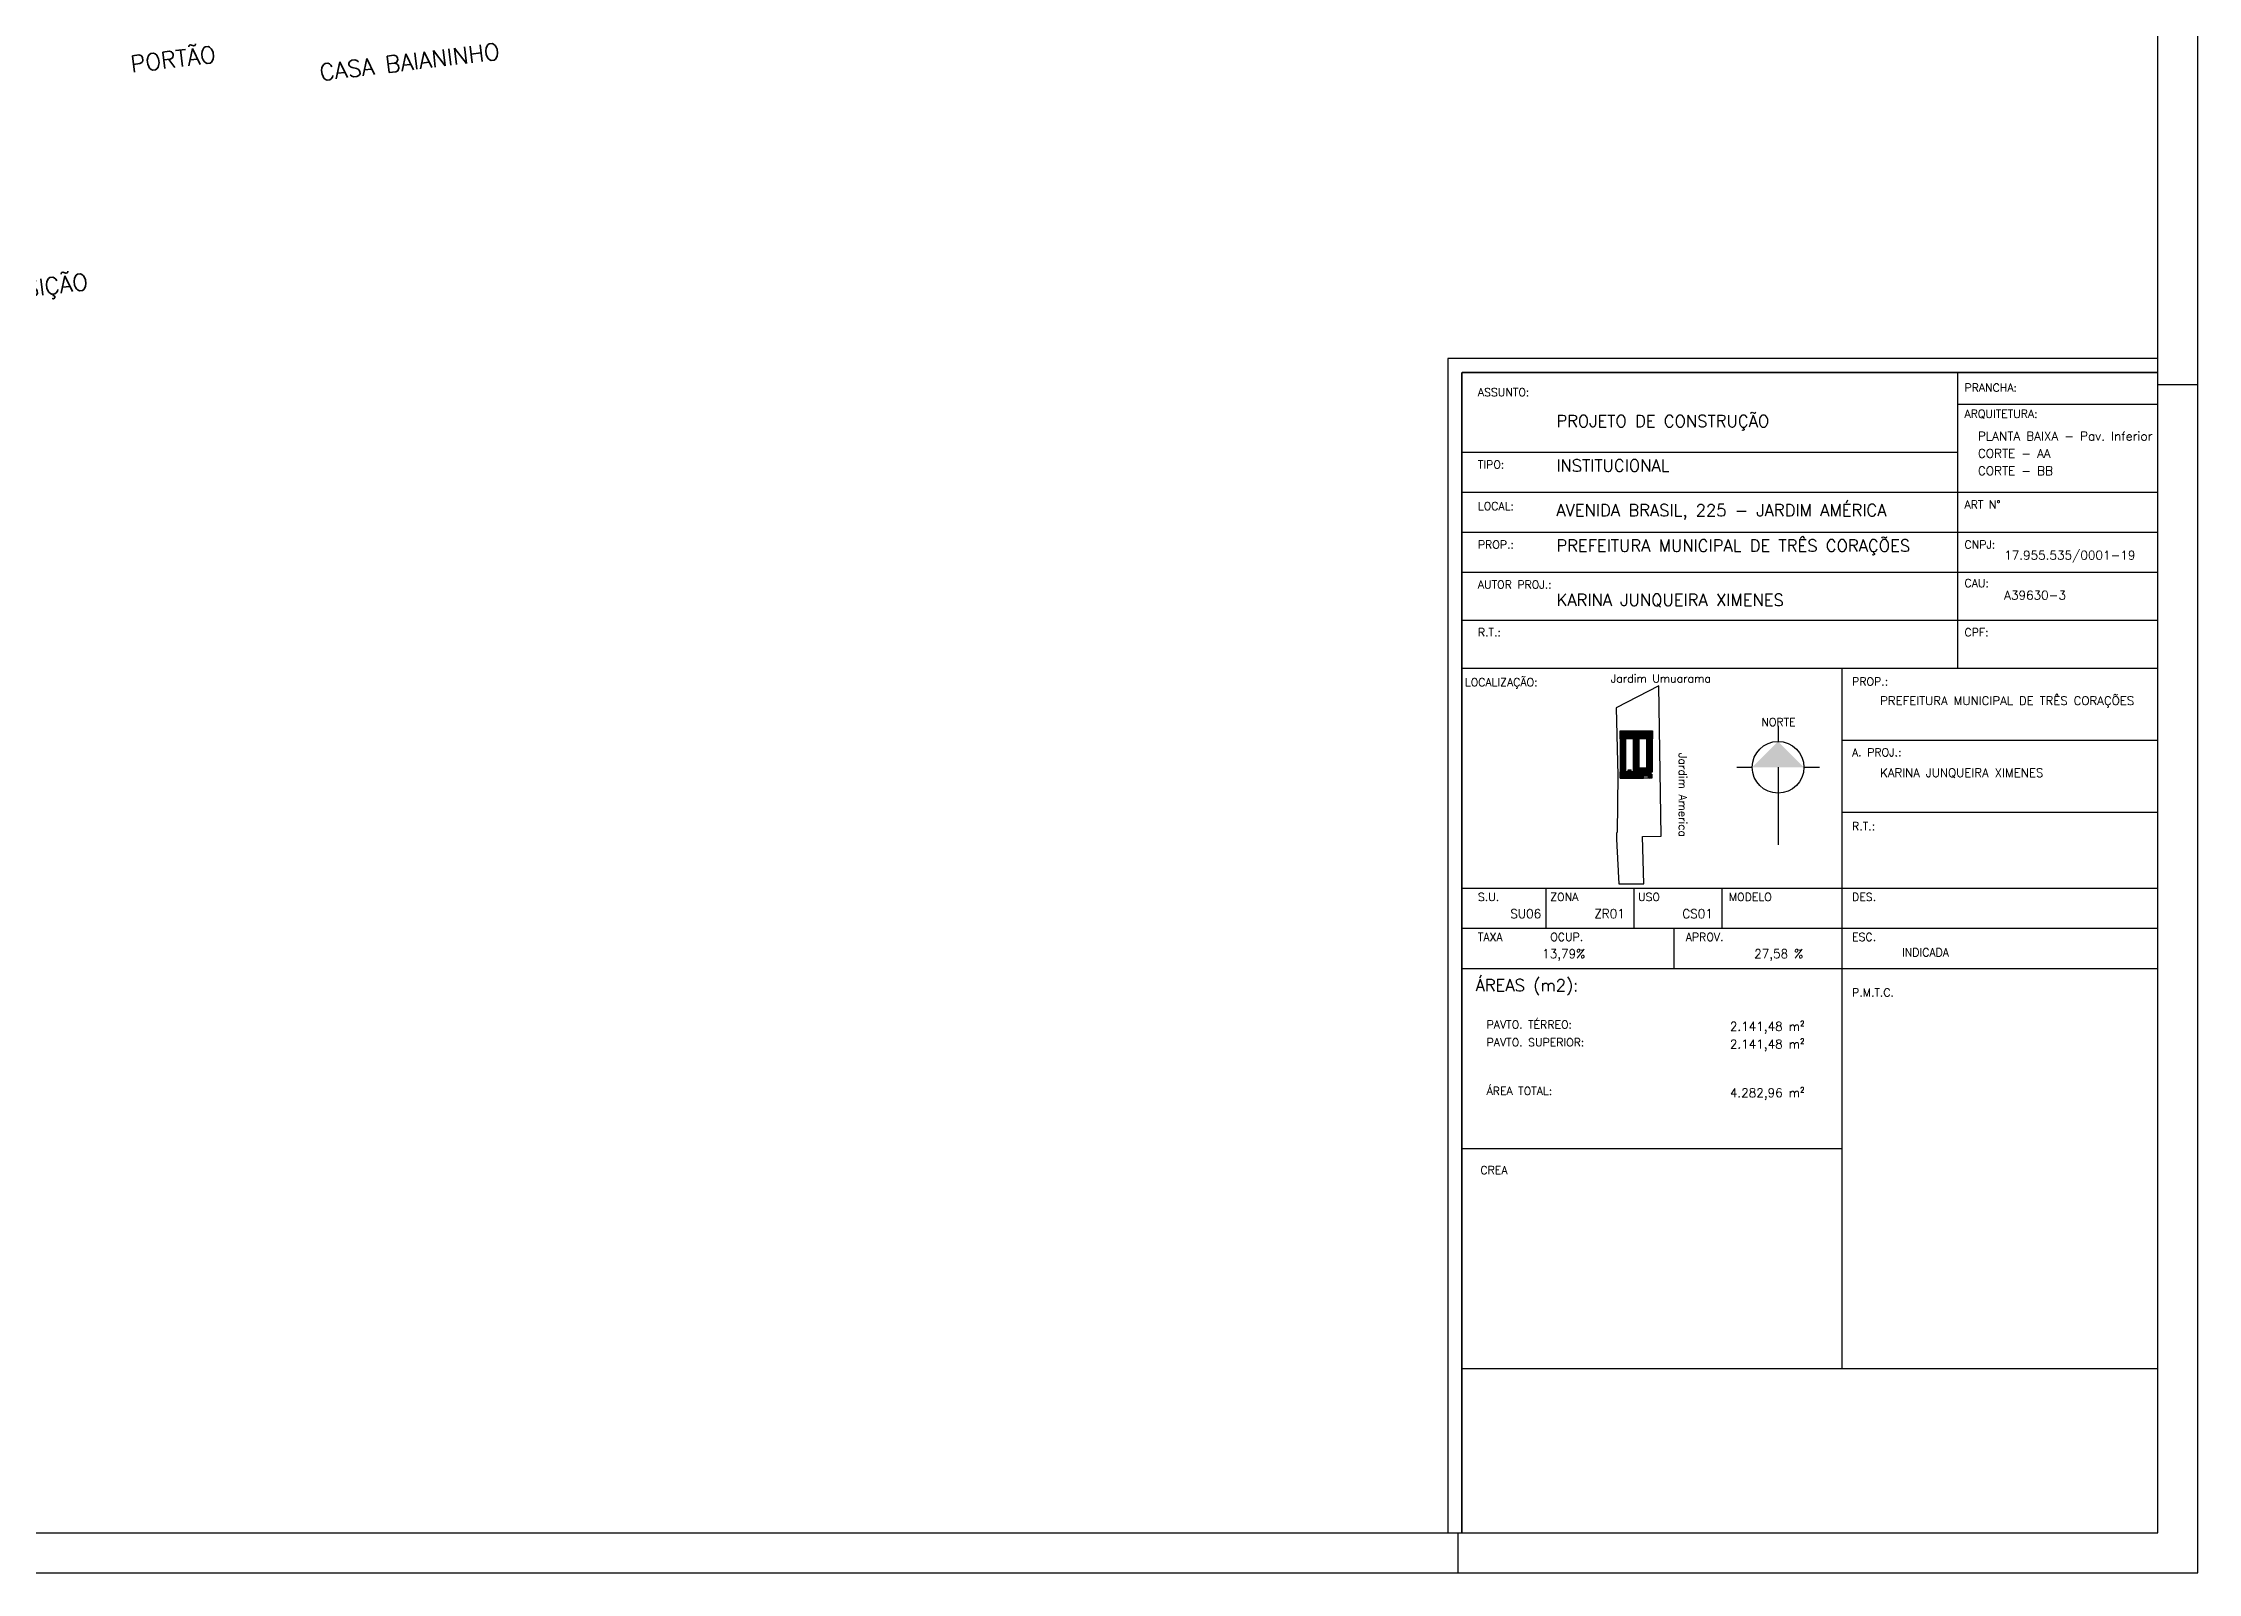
# Model space of a CAD drawing. Header units: inches. Extents: x 1211 to 1586, y 4594 to 4984.
# Drawn here: x 1332.1 to 1385.9, y 4702.2 to 4740.4 of the extents above; entities that cross this region are included whole.
import ezdxf

# ---------------------------------------------------------------- set-up
doc = ezdxf.new("R2010")
doc.units = ezdxf.units.IN
doc.header["$MEASUREMENT"] = 0
doc.linetypes.add('CERCA', pattern=[9.4, 8, -0.7, 0, -0.7])
doc.linetypes.add('CONTINUO', pattern=[0])
for name, color, linetype in [('0.4', 8, 'Continuous'), ('0.8', 8, 'Continuous'), ('1', 1, 'Continuous'), ('Block2', 2, 'Continuous'), ('Layer2', 2, 'Continuous'), ('LINHAS', 2, 'Continuous'), ('PLANIMETRIA', 7, 'CONTINUO'), ('PORTAS', 1, 'Continuous'), ('S2MARGF', 4, 'Continuous'), ('S2MARGG', 13, 'Continuous'), ('TEXTO', 8, 'Continuous')]:
    doc.layers.add(name, color=color, linetype=linetype)
doc.styles.add('ROMANS', font='romans', dxfattribs={"height": 0.2})
doc.styles.add('SIMPLEX', font='simplex', dxfattribs={"height": 0.2})

# ---------------------------------------------------------------- blocks, each defined once
blk = doc.blocks.new('Norte02')
at = {"layer": 'Block2'}
for p, q in [((0, 983), (0, 855)), ((-342, 641), (-214, 641)), ((0, 641), (0, 0)), ((214, 641), (342, 641))]:
    blk.add_line(p, q, dxfattribs=at)
blk.add_circle((0, 641), 214, dxfattribs=at)
blk.add_solid([(-214, 641), (0, 855), (214, 641)], dxfattribs=at)
blk = doc.blocks.new('vytvguyvuy')
at = {"layer": 'PLANIMETRIA', "color": 7, "style": 'SIMPLEX'}
for s, p in [('PORTÃO', (1003.155, 4578.439, -102)), ('CASA BAIANINHO', (1020.212, 4577.695, -102)), ('PARQUE DE EXPOSIÇÃO', (975.937, 4556.065, -102))]:
    blk.add_text(s, height=1.5, rotation=6.83534, dxfattribs=at).set_placement(p)

msp = doc.modelspace()

# ---------------------------------------------------------------- hatches: boundary and pattern name
at = {"layer": '0.4'}
h = msp.add_hatch(dxfattribs=at)
h.set_pattern_fill('ANSI32,_O', color=8, scale=0.001094, angle=225)
h.set_pattern_definition([(270, (1371.986152, 4723.039595), (0.01041797, -5e-18), []), (270, (1371.982679, 4723.036123), (0.01041797, -5e-18), [])])
h.paths.add_polyline_path([(1372.2868, 4723.0139), (1372.2868, 4723.1076), (1371.4813, 4723.1076), (1371.4813, 4723.0139)])
h.paths.add_polyline_path([(1372.2868, 4723.1108), (1372.2868, 4723.2045), (1371.4813, 4723.2045), (1371.4813, 4723.1108)])
h.paths.add_polyline_path([(1372.2868, 4722.1865), (1372.2868, 4722.2725), (1371.9602, 4722.2725), (1371.9602, 4722.1865)])
h.paths.add_polyline_path([(1372.1964, 4722.216), (1372.1618, 4722.1985), (1372.1272, 4722.216), (1372.1618, 4722.2073)], flags=16)
h.paths.add_polyline_path([(1372.254, 4722.1278), (1372.254, 4722.1834), (1372.0696, 4722.1834), (1372.0696, 4722.0889), (1372.1867, 4722.0889), (1372.1867, 4722.1278)])
h.paths.add_polyline_path([(1372.0673, 4722.1053), (1372.0673, 4722.1811), (1371.9602, 4722.1811), (1371.4813, 4722.1811), (1371.4813, 4722.1053)])
h.paths.add_polyline_path([(1371.8089, 4722.1379), (1371.7743, 4722.1204), (1371.7397, 4722.1379), (1371.7743, 4722.1291)], flags=16)
h.paths.add_polyline_path([(1371.4813, 4722.1022), (1371.4813, 4722.0264), (1372.0673, 4722.0264), (1372.0673, 4722.1022)])
h.paths.add_polyline_path([(1371.8089, 4722.0708), (1371.7743, 4722.0796), (1371.7397, 4722.0708), (1371.7743, 4722.0883)], flags=16)
h.paths.add_polyline_path([(1372.1967, 4722.2136), (1372.1269, 4722.2136), (1372.1269, 4722.2319), (1372.1967, 4722.2319)], flags=24)
h.paths.add_polyline_path([(1372.1967, 4722.135), (1372.1269, 4722.135), (1372.1269, 4722.1533), (1372.1967, 4722.1533)], flags=24)
h.paths.add_polyline_path([(1371.8092, 4722.1355), (1371.7394, 4722.1355), (1371.7394, 4722.1538), (1371.8092, 4722.1538)], flags=24)
h.paths.add_polyline_path([(1371.8092, 4722.0569), (1371.7394, 4722.0569), (1371.7394, 4722.0752), (1371.8092, 4722.0752)], flags=24)
h.paths.add_polyline_path([(1371.919, 4723.0624), (1371.8492, 4723.0624), (1371.8492, 4723.0807), (1371.919, 4723.0807)], flags=24)
h.paths.add_polyline_path([(1371.919, 4723.1409), (1371.8492, 4723.1409), (1371.8492, 4723.1592), (1371.919, 4723.1592)], flags=24)
h = msp.add_hatch(dxfattribs=at)
h.set_pattern_fill('ANSI32', color=8, scale=0.001094, angle=-45)
h.set_pattern_definition([(360, (1362.159818, 4753.517709), (3e-18, 0.0104179687), []), (360, (1362.16329, 4753.514237), (3e-18, 0.0104179687), [])])
h.paths.add_polyline_path([(1372.2868, 4722.2748), (1372.2868, 4723.0092), (1372.2165, 4723.0092), (1372.2165, 4722.2748)])
h.paths.add_polyline_path([(1372.2454, 4722.6309), (1372.2366, 4722.5963), (1372.2454, 4722.5617), (1372.2278, 4722.5963)], flags=16)
h.paths.add_polyline_path([(1372.2134, 4722.2748), (1372.2134, 4723.0092), (1372.1431, 4723.0092), (1372.1431, 4722.2748)])
h.paths.add_polyline_path([(1372.1783, 4722.6309), (1372.1958, 4722.5963), (1372.1783, 4722.5617), (1372.187, 4722.5963)], flags=16)
h.paths.add_polyline_path([(1371.9579, 4722.1834), (1371.9579, 4723.0092), (1371.8876, 4723.0092), (1371.8876, 4722.1834)])
h.paths.add_polyline_path([(1371.9196, 4722.5617), (1371.9021, 4722.5963), (1371.9196, 4722.6309), (1371.9108, 4722.5963)], flags=16)
h.paths.add_polyline_path([(1371.8845, 4722.1834), (1371.8845, 4723.0092), (1371.8142, 4723.0092), (1371.8142, 4722.1834)])
h.paths.add_polyline_path([(1371.8525, 4722.5617), (1371.8612, 4722.5963), (1371.8525, 4722.6309), (1371.87, 4722.5963)], flags=16)
h.paths.add_polyline_path([(1371.6235, 4722.1834), (1371.6235, 4723.0092), (1371.554, 4723.0092), (1371.554, 4722.1834)])
h.paths.add_polyline_path([(1371.586, 4722.5617), (1371.5685, 4722.5963), (1371.586, 4722.6309), (1371.5772, 4722.5963)], flags=16)
h.paths.add_polyline_path([(1371.5509, 4722.1834), (1371.5509, 4723.0092), (1371.4813, 4723.0092), (1371.4813, 4722.1834)])
h.paths.add_polyline_path([(1371.5189, 4722.5617), (1371.5276, 4722.5963), (1371.5189, 4722.6309), (1371.5364, 4722.5963)], flags=16)
h.paths.add_polyline_path([(1372.2692, 4722.0279), (1372.2692, 4722.1255), (1372.1906, 4722.1255), (1372.1906, 4722.0576, 0.4142136), (1372.2202, 4722.0279)])
h.paths.add_polyline_path([(1372.2269, 4722.0951), (1372.2223, 4722.077), (1372.2269, 4722.0589), (1372.2177, 4722.077)], flags=16)
h.paths.add_polyline_path([(1372.2415, 4722.6314), (1372.2415, 4722.5614), (1372.2626, 4722.5614), (1372.2626, 4722.6314)], flags=24)
h.paths.add_polyline_path([(1372.1609, 4722.6314), (1372.1609, 4722.5614), (1372.1821, 4722.5614), (1372.1821, 4722.6314)], flags=24)
h.paths.add_polyline_path([(1371.9157, 4722.6314), (1371.9157, 4722.5614), (1371.9368, 4722.5614), (1371.9368, 4722.6314)], flags=24)
h.paths.add_polyline_path([(1371.8351, 4722.6314), (1371.8351, 4722.5614), (1371.8563, 4722.5614), (1371.8563, 4722.6314)], flags=24)
h.paths.add_polyline_path([(1371.5821, 4722.6314), (1371.5821, 4722.5614), (1371.6032, 4722.5614), (1371.6032, 4722.6314)], flags=24)
h.paths.add_polyline_path([(1371.5016, 4722.6314), (1371.5016, 4722.5614), (1371.5227, 4722.5614), (1371.5227, 4722.6314)], flags=24)
h.paths.add_polyline_path([(1372.2248, 4722.0954), (1372.2248, 4722.0587), (1372.2359, 4722.0587), (1372.2359, 4722.0954)], flags=24)
at = {"layer": '0.8'}
h = msp.add_hatch(dxfattribs=at)
h.set_pattern_fill('ANSI32', color=8, scale=0.002188, angle=225)
h.set_pattern_definition([(270, (1352.030484, 4790.00339), (0.0208359375, -9e-18), []), (270, (1352.023539, 4789.996445), (0.0208359375, -9e-18), [])])
h.paths.add_polyline_path([(1371.7528, 4722.2318), (1371.6864, 4722.2318), (1371.6864, 4722.1834), (1371.7528, 4722.1834)])
h.paths.add_polyline_path([(1371.7372, 4722.2073), (1371.702, 4722.2073), (1371.702, 4722.2166), (1371.7372, 4722.2166)], flags=24)
at = {"layer": '1'}
for points in [[(1371.8841, 4723.1346), (1371.8494, 4723.1434), (1371.8841, 4723.1259), (1371.9187, 4723.1434)], [(1371.8841, 4723.085), (1371.8494, 4723.0763), (1371.8841, 4723.0938), (1371.9187, 4723.0763)], [(1371.5276, 4722.5963), (1371.5189, 4722.5617), (1371.5364, 4722.5963), (1371.5189, 4722.6309)], [(1371.5772, 4722.5963), (1371.586, 4722.5617), (1371.5685, 4722.5963), (1371.586, 4722.6309)], [(1371.7196, 4722.2042), (1371.7022, 4722.2086), (1371.7196, 4722.1997), (1371.7371, 4722.2086)], [(1371.7743, 4722.1291), (1371.7397, 4722.1379), (1371.7743, 4722.1204), (1371.8089, 4722.1379)], [(1371.8612, 4722.5963), (1371.8525, 4722.5617), (1371.87, 4722.5963), (1371.8525, 4722.6309)], [(1371.9108, 4722.5963), (1371.9196, 4722.5617), (1371.9021, 4722.5963), (1371.9196, 4722.6309)], [(1372.1618, 4722.2073), (1372.1272, 4722.216), (1372.1618, 4722.1985), (1372.1964, 4722.216)], [(1372.1618, 4722.1577), (1372.1272, 4722.1489), (1372.1618, 4722.1664), (1372.1964, 4722.1489)], [(1372.187, 4722.5963), (1372.1783, 4722.5617), (1372.1958, 4722.5963), (1372.1783, 4722.6309)], [(1372.2366, 4722.5963), (1372.2454, 4722.5617), (1372.2278, 4722.5963), (1372.2454, 4722.6309)], [(1371.7743, 4722.0796), (1371.7397, 4722.0708), (1371.7743, 4722.0883), (1371.8089, 4722.0708)], [(1372.2223, 4722.077), (1372.2269, 4722.0589), (1372.2177, 4722.077), (1372.2269, 4722.0951)]]:
    msp.add_hatch(color=8, dxfattribs=at).paths.add_polyline_path(points)

# ---------------------------------------------------------------- linework, layer by layer
at = {"layer": '1', "color": 8}
for p, q in [((1371.479, 4723.2068), (1372.2892, 4723.2068)), ((1371.479, 4723.0115), (1371.479, 4723.2068)), ((1371.4813, 4723.2045), (1372.2868, 4723.2045)), ((1371.4813, 4723.0139), (1371.4813, 4723.2045)), ((1372.2868, 4723.2045), (1372.2868, 4723.0139)), ((1372.2892, 4723.2068), (1372.2892, 4723.0115)), ((1372.2892, 4723.0115), (1371.479, 4723.0115)), ((1372.2868, 4723.1108), (1371.4813, 4723.1108)), ((1372.2868, 4723.1092), (1371.4813, 4723.1092)), ((1372.2868, 4723.1076), (1371.4813, 4723.1076)), ((1372.2868, 4723.0139), (1371.4813, 4723.0139)), ((1371.6235, 4723.0092), (1371.4813, 4723.0092)), ((1371.4813, 4723.0092), (1371.4813, 4722.1834)), ((1371.5509, 4723.0092), (1371.5509, 4722.1834)), ((1371.5524, 4723.0092), (1371.5524, 4722.1834)), ((1371.554, 4723.0092), (1371.554, 4722.1834)), ((1371.6235, 4722.1834), (1371.6235, 4723.0092)), ((1371.9579, 4723.0092), (1371.8142, 4723.0092)), ((1371.8142, 4723.0092), (1371.8142, 4722.1834)), ((1371.8494, 4723.0763), (1371.8841, 4723.085)), ((1371.8845, 4723.0092), (1371.8845, 4722.1834)), ((1371.886, 4723.0092), (1371.886, 4722.1834)), ((1371.8876, 4723.0092), (1371.8876, 4722.1834)), ((1371.9579, 4722.1834), (1371.9579, 4723.0092)), ((1372.2868, 4723.0092), (1372.1431, 4723.0092)), ((1372.1431, 4723.0092), (1372.1431, 4722.2748)), ((1372.2134, 4723.0092), (1372.2134, 4722.2748)), ((1372.2149, 4723.0092), (1372.2149, 4722.2748)), ((1372.2165, 4723.0092), (1372.2165, 4722.2748)), ((1372.2868, 4722.2748), (1372.2868, 4723.0092)), ((1371.5276, 4722.5963), (1371.5189, 4722.6309)), ((1371.5364, 4722.5963), (1371.5189, 4722.6309)), ((1371.5189, 4722.5617), (1371.5276, 4722.5963)), ((1371.5364, 4722.5963), (1371.5189, 4722.5617)), ((1371.5685, 4722.5963), (1371.586, 4722.6309)), ((1371.5685, 4722.5963), (1371.586, 4722.5617)), ((1371.5772, 4722.5963), (1371.586, 4722.6309)), ((1371.586, 4722.5617), (1371.5772, 4722.5963)), ((1371.6841, 4722.2342), (1371.7552, 4722.2342)), ((1371.6841, 4722.1834), (1371.6841, 4722.2342)), ((1371.6864, 4722.2318), (1371.7528, 4722.2318)), ((1371.6864, 4722.1834), (1371.6864, 4722.2318)), ((1371.7022, 4722.2086), (1371.7196, 4722.2042)), ((1371.7196, 4722.1997), (1371.7022, 4722.2086)), ((1371.7196, 4722.2042), (1371.7371, 4722.2086)), ((1371.7196, 4722.1997), (1371.7371, 4722.2086)), ((1371.7397, 4722.1379), (1371.7743, 4722.1291)), ((1371.7743, 4722.1204), (1371.7397, 4722.1379)), ((1371.7528, 4722.1834), (1371.7528, 4722.2318)), ((1371.7552, 4722.1834), (1371.7552, 4722.2342)), ((1371.7743, 4722.1291), (1371.8089, 4722.1379)), ((1371.7743, 4722.1204), (1371.8089, 4722.1379)), ((1371.8612, 4722.5963), (1371.8525, 4722.6309)), ((1371.87, 4722.5963), (1371.8525, 4722.6309)), ((1371.8525, 4722.5617), (1371.8612, 4722.5963)), ((1371.87, 4722.5963), (1371.8525, 4722.5617)), ((1371.9021, 4722.5963), (1371.9196, 4722.6309)), ((1371.9021, 4722.5963), (1371.9196, 4722.5617)), ((1371.9108, 4722.5963), (1371.9196, 4722.6309)), ((1371.9196, 4722.5617), (1371.9108, 4722.5963)), ((1371.9602, 4722.2748), (1371.9602, 4722.1834)), ((1372.2892, 4722.2748), (1371.9602, 4722.2748)), ((1372.2868, 4722.2725), (1371.9602, 4722.2725)), ((1372.2868, 4722.1865), (1371.9602, 4722.1865)), ((1372.254, 4722.185), (1371.9602, 4722.185)), ((1371.9602, 4722.1834), (1372.0696, 4722.1834)), ((1372.0696, 4722.1834), (1372.0696, 4722.0865)), ((1372.254, 4722.1834), (1372.0696, 4722.1834)), ((1372.1272, 4722.216), (1372.1618, 4722.2073)), ((1372.1618, 4722.1985), (1372.1272, 4722.216)), ((1372.1618, 4722.1664), (1372.1272, 4722.1489)), ((1372.1272, 4722.1489), (1372.1618, 4722.1577)), ((1372.1618, 4722.2073), (1372.1964, 4722.216)), ((1372.1618, 4722.1985), (1372.1964, 4722.216)), ((1372.1618, 4722.1664), (1372.1964, 4722.1489)), ((1372.1618, 4722.1577), (1372.1964, 4722.1489)), ((1372.187, 4722.5963), (1372.1783, 4722.6309)), ((1372.1958, 4722.5963), (1372.1783, 4722.6309)), ((1372.1783, 4722.5617), (1372.187, 4722.5963)), ((1372.1958, 4722.5963), (1372.1783, 4722.5617)), ((1372.1867, 4722.0889), (1372.1867, 4722.1278)), ((1372.1867, 4722.1278), (1372.254, 4722.1278)), ((1372.189, 4722.0576), (1372.189, 4722.1255)), ((1372.189, 4722.1255), (1372.2692, 4722.1255)), ((1372.1906, 4722.0576), (1372.1906, 4722.1255)), ((1372.2278, 4722.5963), (1372.2454, 4722.6309)), ((1372.2278, 4722.5963), (1372.2454, 4722.5617)), ((1372.2366, 4722.5963), (1372.2454, 4722.6309)), ((1372.2454, 4722.5617), (1372.2366, 4722.5963)), ((1372.254, 4722.1278), (1372.254, 4722.185)), ((1372.254, 4722.185), (1372.2868, 4722.185)), ((1372.2563, 4722.1278), (1372.2563, 4722.1826)), ((1372.2563, 4722.1826), (1372.2892, 4722.1826)), ((1372.2563, 4722.1278), (1372.2715, 4722.1278)), ((1372.2868, 4722.185), (1372.2868, 4722.2725)), ((1372.2892, 4722.1826), (1372.2892, 4722.2748)), ((1372.0673, 4722.1053), (1371.4813, 4722.1053)), ((1372.0673, 4722.1037), (1371.4813, 4722.1037)), ((1372.0673, 4722.1022), (1371.4813, 4722.1022)), ((1371.7743, 4722.0883), (1371.7397, 4722.0708)), ((1371.7397, 4722.0708), (1371.7743, 4722.0796)), ((1371.7743, 4722.0883), (1371.8089, 4722.0708)), ((1371.7743, 4722.0796), (1371.8089, 4722.0708)), ((1372.0696, 4722.0889), (1372.1867, 4722.0889)), ((1372.0696, 4722.0865), (1372.1867, 4722.0865)), ((1372.2202, 4722.0264), (1372.0696, 4722.0264)), ((1372.2202, 4722.024), (1372.0696, 4722.024)), ((1372.1867, 4722.0865), (1372.1867, 4722.0576)), ((1372.2177, 4722.077), (1372.2269, 4722.0951)), ((1372.2177, 4722.077), (1372.2269, 4722.0589)), ((1372.2223, 4722.077), (1372.2269, 4722.0951)), ((1372.2269, 4722.0589), (1372.2223, 4722.077))]:
    msp.add_line(p, q, dxfattribs=at)
at = {"layer": '1'}
msp.add_lwpolyline([(1371.452, 4719.3814), (1372.0752, 4719.3866), (1372.0445, 4720.5641), (1372.5119, 4720.5733), (1372.4484, 4724.3329), (1371.3859, 4723.783), (1371.4224, 4722.091), (1371.4061, 4720.6684), (1371.399, 4720.6627), (1371.3951, 4720.6477), (1371.3926, 4720.6283), (1371.3913, 4720.6132), (1371.3905, 4720.5981), (1371.3896, 4720.583), (1371.3898, 4720.5679), (1371.3903, 4720.5528), (1371.3909, 4720.5376), (1371.3914, 4720.5225), (1371.3919, 4720.5074), (1371.3925, 4720.4923), (1371.3931, 4720.4771), (1371.3938, 4720.462), (1371.3943, 4720.4507), (1371.3945, 4720.4469), (1371.3951, 4720.4318), (1371.3958, 4720.4167), (1371.3965, 4720.4004), (1371.398, 4720.3713), (1371.3987, 4720.3562), (1371.3987, 4720.3411), (1371.4002, 4720.326), (1371.401, 4720.3109), (1371.4017, 4720.2957), (1371.4025, 4720.2806), (1371.4033, 4720.2655), (1371.4041, 4720.2504), (1371.4049, 4720.2353), (1371.4058, 4720.2202), (1371.4066, 4720.2051), (1371.4074, 4720.1899), (1371.4082, 4720.1748), (1371.409, 4720.1597), (1371.4098, 4720.1446), (1371.4107, 4720.1295), (1371.4115, 4720.1144), (1371.4124, 4720.0993), (1371.4132, 4720.0842), (1371.414, 4720.0691), (1371.4149, 4720.0539), (1371.4157, 4720.0388), (1371.4164, 4720.0237), (1371.4172, 4720.0086), (1371.418, 4719.9935), (1371.4188, 4719.9784), (1371.4195, 4719.9633), (1371.4203, 4719.9482), (1371.4211, 4719.933), (1371.4218, 4719.9179), (1371.4226, 4719.9028), (1371.4234, 4719.8877), (1371.4242, 4719.8726), (1371.425, 4719.8575), (1371.4258, 4719.8424), (1371.4266, 4719.8272), (1371.4266, 4719.8121), (1371.4281, 4719.797), (1371.4289, 4719.7819), (1371.4297, 4719.7668), (1371.4305, 4719.7517), (1371.4314, 4719.7366), (1371.4322, 4719.7215), (1371.4338, 4719.6912), (1371.452, 4719.3814)], dxfattribs=at)
at = {"layer": '1', "color": 8}
for points in [[(1371.6259, 4723.0115), (1371.479, 4723.0115), (1371.479, 4722.1834), (1371.6259, 4722.1834), (1371.6259, 4723.0115)], [(1371.9602, 4723.0092), (1371.9602, 4723.0115), (1371.8118, 4723.0115), (1371.8118, 4722.1834), (1371.9602, 4722.1834), (1371.9602, 4723.0115)], [(1371.9602, 4722.1834), (1371.479, 4722.1834), (1371.479, 4722.024), (1372.0461, 4722.024), (1372.0696, 4722.024), (1372.0696, 4722.1834), (1371.9602, 4722.1834)], [(1372.2715, 4722.1278), (1372.2715, 4722.024), (1372.2202, 4722.024)], [(1372.2692, 4722.1255), (1372.2692, 4722.0264), (1372.2202, 4722.0264)], [(1372.2692, 4722.0279), (1372.2202, 4722.0279)]]:
    msp.add_lwpolyline(points, dxfattribs=at)
for points in [[(1372.2892, 4722.2748), (1372.2892, 4723.0115), (1372.1407, 4723.0115), (1372.1407, 4722.2748)], [(1371.9602, 4722.1811), (1371.4813, 4722.1811), (1371.4813, 4722.0264), (1372.0461, 4722.0264), (1372.0673, 4722.0264), (1372.0673, 4722.1811)]]:
    msp.add_lwpolyline(points, close=True, dxfattribs=at)
for radius in [0.0336, 0.0312, 0.0297]:
    msp.add_arc((1372.2202, 4722.0576), radius, 180, 270, dxfattribs=at)
at = {"layer": 'LINHAS', "color": 7}
for p, q in [((1384.926, 4732.5132), (1367.176, 4732.5132)), ((1367.176, 4732.5132), (1367.176, 4703.1632)), ((1379.926, 4724.7632), (1379.926, 4732.1632)), ((1384.926, 4731.3632), (1379.926, 4731.3632)), ((1379.926, 4730.1632), (1367.526, 4730.1632)), ((1384.926, 4729.1632), (1367.526, 4729.1632)), ((1384.926, 4728.1632), (1367.526, 4728.1632)), ((1384.926, 4727.1632), (1367.526, 4727.1632)), ((1384.926, 4725.9632), (1367.526, 4725.9632)), ((1384.926, 4724.7632), (1367.526, 4724.7632)), ((1377.026, 4724.7632), (1377.026, 4707.2632)), ((1384.926, 4722.9632), (1377.026, 4722.9632)), ((1384.926, 4721.1632), (1377.026, 4721.1632)), ((1384.926, 4719.2632), (1367.526, 4719.2632)), ((1369.626, 4719.2632), (1369.626, 4718.2632)), ((1371.826, 4719.2632), (1371.826, 4718.2632)), ((1374.026, 4719.2632), (1374.026, 4718.2632)), ((1384.926, 4718.2632), (1367.526, 4718.2632)), ((1372.826, 4718.2632), (1372.826, 4717.2632)), ((1384.926, 4717.2632), (1367.526, 4717.2632)), ((1377.026, 4712.7632), (1367.526, 4712.7632)), ((1384.926, 4707.2632), (1367.526, 4707.2632))]:
    msp.add_line(p, q, dxfattribs=at)
at = {"layer": 'LINHAS', "color": 7, "const_width": 0.04}
for points in [[(1367.526, 4732.1632), (1367.526, 4703.1632)], [(1384.926, 4732.1632), (1367.526, 4732.1632)]]:
    msp.add_lwpolyline(points, dxfattribs=at)
at = {"layer": 'S2MARGF'}
for p, q in [((1384.926, 4731.8632), (1385.926, 4731.8632)), ((1367.426, 4703.1632), (1367.426, 4702.1632))]:
    msp.add_line(p, q, dxfattribs=at)
msp.add_lwpolyline([(1280.526, 4702.1632), (1385.926, 4702.1632), (1385.926, 4786.2632), (1280.526, 4786.2632)], close=True, dxfattribs=at)
at = {"layer": 'S2MARGG'}
for p, q in [((1384.926, 4703.1632), (1384.926, 4785.2632)), ((1283.026, 4703.1632), (1384.926, 4703.1632))]:
    msp.add_line(p, q, dxfattribs=at)

# ---------------------------------------------------------------- block references
at = {"layer": 'Layer2', "xscale": 0.2772, "yscale": 0.2772, "zscale": 0.2772}
msp.add_blockref('vytvguyvuy', (1056.1935, 3470.5145, 24.48), dxfattribs=at)
at = {"layer": 'PORTAS', "linetype": 'CERCA', "xscale": 0.003020305089194153, "yscale": 0.003020305089194153, "zscale": 0.003020305089194153}
msp.add_blockref('Norte02', (1375.4316, 4720.3594), dxfattribs=at)

# ---------------------------------------------------------------- texts
at = {"style": 'ROMANS'}
for s, p in [('17.955.535/0001-19', (1381.0833, 4727.4855)), ('A39630-3', (1381.0833, 4726.4855))]:
    msp.add_text(s, height=0.22, dxfattribs=at).set_placement(p)
at = {"layer": '1', "color": 8}
for insert, char_height, width, attachment_point, rotation in [((1371.8841, 4723.1424), 0.005653, 0.098181, 2, 180), ((1371.8841, 4723.0773), 0.005653, 0.098181, 8, 180), ((1371.5199, 4722.5963), 0.005653, 0.098181, 2, 270), ((1371.585, 4722.5963), 0.005653, 0.098181, 8, 270), ((1371.7196, 4722.2081), 0.002847, 0.049455, 2, 180), ((1371.7743, 4722.1369), 0.005653, 0.098181, 2, 180), ((1371.8535, 4722.5963), 0.005653, 0.098181, 2, 270), ((1371.9186, 4722.5963), 0.005653, 0.098181, 8, 270), ((1372.1618, 4722.215), 0.005653, 0.098181, 2, 180), ((1372.1618, 4722.15), 0.005653, 0.098181, 8, 180), ((1372.1793, 4722.5963), 0.005653, 0.098181, 2, 270), ((1372.2443, 4722.5963), 0.005653, 0.098181, 8, 270), ((1371.7743, 4722.0718), 0.005653, 0.098181, 8, 180), ((1372.2264, 4722.077), 0.002961, 0.051422, 8, 270)]:
    msp.add_mtext('TELHA METALICA\\Pi = 10%', dxfattribs=dict(at, insert=insert, char_height=char_height, width=width, attachment_point=attachment_point, rotation=rotation))
at = {"layer": 'TEXTO', "color": 7, "style": 'ROMANS'}
for s, height, p in [('PRANCHA:', 0.2, (1380.0913, 4731.6838)), ('ASSUNTO:', 0.2, (1367.9262, 4731.5685)), ('PROJETO DE CONSTRUÇÃO', 0.3, (1369.8861, 4730.7993)), ('ARQUITETURA:', 0.2, (1380.0913, 4731.0301)), ('CORTE - AA ', 0.22, (1380.4261, 4730.0291)), ('PLANTA BAIXA - Pav. Inferior', 0.22, (1380.4261, 4730.4636)), ('TIPO:', 0.2, (1367.9262, 4729.761)), ('INSTITUCIONAL', 0.3, (1369.8861, 4729.6855)), ('CORTE - BB', 0.22, (1380.4261, 4729.5947)), ('LOCAL:', 0.2, (1367.9262, 4728.7227)), ('AVENIDA BRASIL, 225 - JARDIM AMÉRICA', 0.3, (1369.8861, 4728.5703)), ('ART N%%d', 0.2, (1380.0913, 4728.7612)), ('PREFEITURA MUNICIPAL DE TRÊS CORAÇÕES', 0.3, (1369.8861, 4727.6855)), ('PROP.:', 0.2, (1367.9262, 4727.7613)), ('CNPJ:', 0.2, (1380.0913, 4727.7613)), ('CAU:', 0.2, (1380.0913, 4726.7999)), ('AUTOR PROJ.:', 0.2, (1367.9262, 4726.7614)), ('KARINA JUNQUEIRA XIMENES ', 0.3, (1369.8916, 4726.3279)), ('R.T.:', 0.2, (1367.9262, 4725.5693)), ('CPF:', 0.2, (1380.0913, 4725.5693)), ('LOCALIZAÇÃO:', 0.2, (1367.6002, 4724.3206)), ('Jardim Umuarama', 0.2, (1371.2489, 4724.4125, -0.0011)), ('PROP.:', 0.2, (1377.2811, 4724.3387)), ('PREFEITURA MUNICIPAL DE TRÊS CORAÇÕES', 0.215464, (1377.9803, 4723.853)), ('NORTE', 0.2, (1375.0128, 4723.328)), ('A. PROJ.:', 0.2, (1377.2811, 4722.5697)), ('KARINA JUNQUEIRA XIMENES', 0.215464, (1377.9803, 4722.053)), ('R.T.:', 0.2, (1377.2811, 4720.7238)), ('S.U.', 0.2, (1367.9262, 4718.9548)), ('ZONA', 0.2, (1369.7356, 4718.9548)), ('USO', 0.2, (1371.9299, 4718.9548)), ('MODELO', 0.2, (1374.2013, 4718.9548)), ('DES.', 0.2, (1377.2811, 4718.9548)), ('SU06', 0.22, (1368.7355, 4718.5274)), ('ZR01', 0.22, (1370.8355, 4718.5274)), ('CS01', 0.22, (1373.0355, 4718.5274)), ('TAXA', 0.2, (1367.9262, 4717.9549)), ('OCUP.', 0.2, (1369.7356, 4717.9549)), ('APROV.', 0.2, (1373.1233, 4717.9549)), ('ESC.', 0.2, (1377.2811, 4717.9549)), ('13,79%%%', 0.22, (1369.533, 4717.5274)), ('13,79%%%', 0.22, (1369.533, 4717.5274)), ('27,58 %%%', 0.22, (1374.833, 4717.5274)), ('INDICADA', 0.2, (1378.5288, 4717.5717)), ('ÁREAS (m2):', 0.3, (1367.8667, 4716.6983)), ('P.M.T.C.', 0.2, (1377.2811, 4716.5676)), ('PAVTO. TÉRREO:', 0.2, (1368.1446, 4715.7655)), ('2.141,48 m²', 0.22, (1374.2256, 4715.7109)), ('PAVTO. SUPERIOR:', 0.2, (1368.1446, 4715.3233)), ('2.141,48 m²', 0.22, (1374.2256, 4715.2686)), ('ÁREA TOTAL: ', 0.2, (1368.1446, 4714.1066)), ('4.282,96 m²', 0.22, (1374.2256, 4714.052)), ('CREA', 0.2, (1367.9896, 4712.1279))]:
    msp.add_text(s, height=height, dxfattribs=at).set_placement(p)
msp.add_text('Jardim America', height=0.2, rotation=270, dxfattribs=at).set_placement((1372.9467, 4722.6548, -0.0011))

doc.saveas('drawing.dxf')
